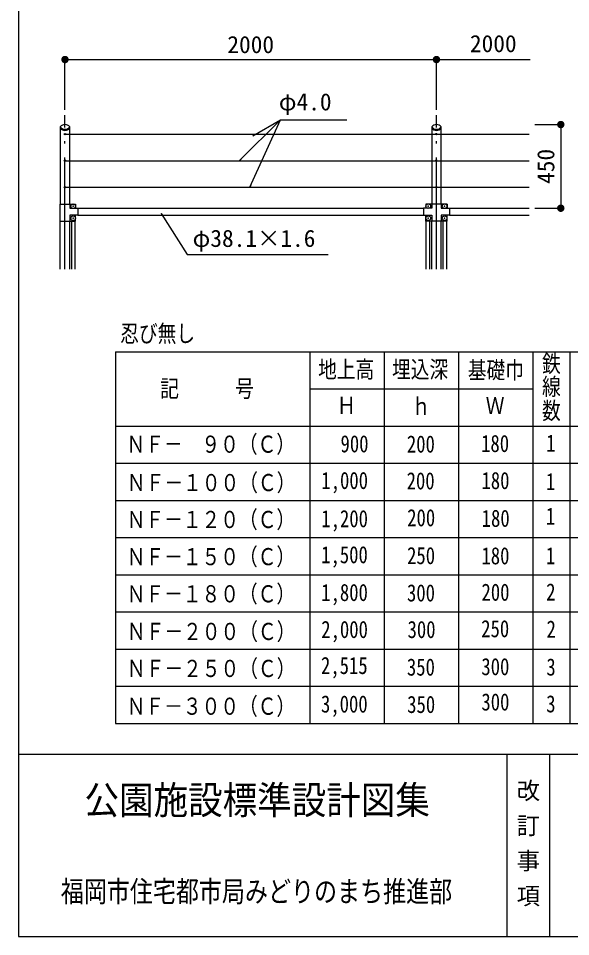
# Model space of a CAD drawing. Units: millimetres at full size, sheet at 1:50. Extents: x 193 to 13884, y 4336 to 13669.
# Drawn here: x 193 to 3167, y 4336 to 9278 of the extents above; entities that cross this region are included whole.
import ezdxf
from ezdxf.enums import TextEntityAlignment as Align

# ---------------------------------------------------------------- set-up
doc = ezdxf.new("R2010")
doc.units = ezdxf.units.MM
doc.header["$LTSCALE"] = 50
doc.header["$PDMODE"] = 32
doc.header["$PDSIZE"] = 25
doc.linetypes.add('LONG_DASHED_DOTTED', pattern=[15.25, 12, -1.5, 0.25, -1.5])
for name, color, linetype, lineweight in [('0_2', 7, 'Continuous', 25), ('_0-0_', 7, 'Continuous', 25), ('ハッチ', 4, 'Continuous', 25), ('寸法', 3, 'Continuous', 25), ('本体', 7, 'Continuous', 25)]:
    doc.layers.add(name, color=color, linetype=linetype, lineweight=lineweight)
doc.styles.add('@ＭＳ ゴシック', font='')
doc.styles.add('ＭＳ ゴシック', font='')
doc.styles.get('@ＭＳ ゴシック').set_extended_font_data('@MS Gothic')
doc.styles.get('ＭＳ ゴシック').set_extended_font_data('MS Gothic')

# ---------------------------------------------------------------- blocks, each defined once
blk = doc.blocks.new('filled_dot')
at = {"color": 0, "linetype": 'Continuous', "lineweight": -2, "const_width": 1.25}
blk.add_lwpolyline([(-0.625, 0, 1), (0.625, 0, 1)], format="xyb", close=True, dxfattribs=at)

msp = doc.modelspace()

# ---------------------------------------------------------------- hatches: boundary and pattern name
at = {"layer": '寸法'}
for points in [[(1455.72, 8646.72), (1463.64, 8653.03), (1465.2, 8650.27)], [(1384.62, 8513.33), (1390.62, 8521.49), (1392.85, 8519.23)], [(1440.74, 8369.62), (1443.44, 8379.38), (1446.32, 8378.06)], [(962.93, 8227.55), (969.61, 8219.95), (966.94, 8218.25)]]:
    msp.add_hatch(color=256, dxfattribs=at).paths.add_polyline_path(points)

# ---------------------------------------------------------------- linework, layer by layer
at = {"layer": '0_2'}
for p, q in [((419.21, 8277.74), (501.61, 8277.74)), ((419.21, 8187.74), (419.21, 8277.74)), ((470.01, 8277.74), (470.01, 8256.79)), ((470.01, 8256.79), (514.61, 8256.79)), ((501.61, 8277.74), (501.61, 8256.79)), ((514.61, 8256.79), (514.61, 8218.69)), ((2419.21, 8256.79), (2374.61, 8256.79)), ((2374.61, 8256.79), (2374.61, 8218.69)), ((2501.61, 8277.74), (2387.61, 8277.74)), ((2387.61, 8277.74), (2387.61, 8256.79)), ((2419.21, 8277.74), (2419.21, 8256.79)), ((2470.01, 8277.74), (2470.01, 8256.79)), ((2470.01, 8256.79), (2514.61, 8256.79)), ((2501.61, 8277.74), (2501.61, 8256.79)), ((2514.61, 8256.79), (2514.61, 8218.69)), ((470.01, 8218.69), (470.01, 8187.74)), ((514.61, 8218.69), (470.01, 8218.69)), ((501.61, 8187.74), (501.61, 8218.69)), ((2374.61, 8218.69), (2419.21, 8218.69)), ((2387.61, 8187.74), (2387.61, 8218.69)), ((2419.21, 8218.69), (2419.21, 8187.74)), ((2470.01, 8218.69), (2470.01, 8187.74)), ((2514.61, 8218.69), (2470.01, 8218.69)), ((2501.61, 8187.74), (2501.61, 8218.69)), ((419.21, 8187.74), (501.61, 8187.74)), ((2501.61, 8187.74), (2387.61, 8187.74))]:
    msp.add_line(p, q, dxfattribs=at)
for centre in [(444.61, 8655.41), (2444.61, 8655.41), (444.61, 8512.51), (2444.61, 8512.51), (444.61, 8369.62), (2444.61, 8369.62)]:
    msp.add_circle(centre, 4, dxfattribs=at)
for centre, start, end in [((444.61, 8675.04), 36.8699, 143.1301), ((2444.61, 8675.04), 36.8699, 143.1301), ((444.61, 8713.14), 216.8699, 323.1301), ((444.61, 8707.14), 216.8699, 323.1301), ((2444.61, 8713.14), 216.8699, 323.1301), ((2444.61, 8707.14), 216.8699, 323.1301)]:
    msp.add_arc(centre, 31.75, start, end, dxfattribs=at)
for p in [(488.61, 8267.74), (2400.61, 8267.74), (2488.61, 8267.74), (488.61, 8202.74), (2400.61, 8202.74), (2488.61, 8202.74)]:
    msp.add_point(p, dxfattribs=at)
at = {"layer": '_0-0_', "color": 6}
msp.add_line((193.49, 5318.98), (13884.12, 5318.98), dxfattribs=at)
at = {"layer": '_0-0_'}
for p, q in [((2823.77, 5318.98), (2823.77, 4336.09)), ((3053.59, 5318.98), (3053.59, 4336.09))]:
    msp.add_line(p, q, dxfattribs=at)
at = {"layer": '_0-0_', "color": 6}
msp.add_lwpolyline([(13884.12, 13395.16), (193.49, 13395.16), (193.49, 4336.09), (13884.12, 4336.09)], close=True, dxfattribs=at)
at = {"layer": 'ハッチ', "linetype": 'LONG_DASHED_DOTTED'}
for p, q in [((444.61, 7929.25), (444.61, 8756.79)), ((2444.61, 7929.25), (2444.61, 8756.79))]:
    msp.add_line(p, q, dxfattribs=at)
at = {"layer": '寸法'}
for p, q in [((444.61, 9056.79), (2444.61, 9056.79)), ((444.61, 8786.79), (444.61, 9056.79)), ((2444.61, 8786.79), (2444.61, 9056.79)), ((2974.61, 8706.79), (3114.2, 8706.79)), ((3114.2, 8706.79), (3114.2, 8256.79)), ((2974.61, 8256.79), (3114.2, 8256.79)), ((715.7, 7483.65), (4732.83, 7483.65)), ((715.7, 7483.65), (715.7, 5483.67)), ((1762.92, 7483.65), (1762.92, 5483.67)), ((2162.92, 7483.65), (2162.92, 5483.67)), ((2562.91, 7483.65), (2562.91, 5483.67)), ((2962.91, 7483.65), (2962.91, 5483.67)), ((3162.91, 7483.65), (3162.91, 5483.67)), ((1763.67, 7283.65), (2962.91, 7283.65)), ((715.7, 7083.65), (4732.83, 7083.65)), ((715.7, 6883.65), (4732.83, 6883.65)), ((715.7, 6683.66), (4732.83, 6683.66)), ((715.7, 6483.66), (4732.83, 6483.66)), ((715.7, 6283.66), (4732.83, 6283.66)), ((715.7, 6083.66), (4732.83, 6083.66)), ((715.7, 5883.66), (4732.83, 5883.66)), ((715.7, 5683.67), (4732.83, 5683.67)), ((715.7, 5483.67), (4732.83, 5483.67))]:
    msp.add_line(p, q, dxfattribs=at)
at = {"layer": '寸法', "color": 1}
msp.add_line((2444.61, 9056.79), (2948.84, 9056.79), dxfattribs=at)
at = {"layer": '寸法'}
for points in [[(1384.62, 8513.33), (1605.39, 8731.49), (1962.99, 8731.49)], [(1440.74, 8369.62), (1605.39, 8731.49), (1962.99, 8731.49)], [(1455.72, 8646.72), (1605.39, 8731.49), (1962.99, 8731.49)], [(962.93, 8227.55), (1102.83, 8006.72), (1861.76, 8006.72)]]:
    msp.add_lwpolyline(points, dxfattribs=at)
at = {"layer": '寸法', "lineweight": 13}
for points in [[(1455.72, 8646.72), (1463.64, 8653.03), (1465.2, 8650.27)], [(1384.62, 8513.33), (1390.62, 8521.49), (1392.85, 8519.23)], [(1440.74, 8369.62), (1443.44, 8379.38), (1446.32, 8378.06)], [(962.93, 8227.55), (969.61, 8219.95), (966.94, 8218.25)]]:
    msp.add_lwpolyline(points, close=True, dxfattribs=at)
at = {"layer": '本体'}
for p, q in [((419.21, 8694.09), (419.21, 8277.74)), ((444.61, 8655.41), (2944.61, 8655.41)), ((470.01, 8277.74), (470.01, 8694.09)), ((2419.21, 8694.09), (2419.21, 8277.74)), ((2470.01, 8277.74), (2470.01, 8694.09)), ((444.61, 8512.51), (2944.61, 8512.51)), ((444.61, 8369.62), (2944.61, 8369.62)), ((514.61, 8256.79), (2374.61, 8256.79)), ((2514.61, 8256.79), (2944.61, 8256.79)), ((514.61, 8218.69), (2374.61, 8218.69)), ((2514.61, 8218.69), (2944.61, 8218.69)), ((419.21, 7929.25), (419.21, 8187.74)), ((470.01, 7929.25), (470.01, 8187.74)), ((481.01, 7929.25), (481.01, 8187.74)), ((500.01, 7929.25), (500.01, 8187.74)), ((2389.21, 7929.25), (2389.21, 8187.79)), ((2408.21, 7929.25), (2408.21, 8187.79)), ((2419.21, 7929.25), (2419.21, 8187.74)), ((2470.01, 7929.25), (2470.01, 8187.74)), ((2481.01, 7929.25), (2481.01, 8187.74)), ((2500.01, 7929.25), (2500.01, 8187.74))]:
    msp.add_line(p, q, dxfattribs=at)

# ---------------------------------------------------------------- block references
at = {"layer": '寸法', "xscale": 16, "yscale": 16}
msp.add_blockref('filled_dot', (444.61, 9056.79), dxfattribs=at)
for p, rotation in [((2444.61, 9056.79), 180), ((3114.2, 8706.79), 270), ((3114.2, 8256.79), 90)]:
    msp.add_blockref('filled_dot', p, dxfattribs=dict(at, rotation=rotation))

# ---------------------------------------------------------------- texts
at = {"layer": '_0-0_', "style": 'ＭＳ ゴシック'}
for s, height, width, p in [('公園施設標準設計図集', 151.5, 0.9, (1479.48, 5071.21)), ('福岡市住宅都市局みどりのまち推進部', 113.6, 0.8, (1475.6, 4579.34))]:
    msp.add_text(s, height=height, dxfattribs=dict(at, width=width)).set_placement(p, align=Align.MIDDLE_CENTER)
at = {"layer": '_0-0_', "style": '@ＭＳ ゴシック'}
msp.add_text('改 訂 事 項', height=92.38, rotation=270, dxfattribs=at).set_placement((2937.68, 4840.18), align=Align.MIDDLE_CENTER)
at = {"layer": '寸法', "style": 'ＭＳ ゴシック'}
msp.add_text('2000', height=92.38, dxfattribs=at).set_placement((1444.61, 9063.79), align=Align.BOTTOM_CENTER)
for s, p in [('2000', (2624.97, 9068.79)), ('φ4.0', (1595.89, 8755.23)), ('φ38.1×1.6', (1131.67, 8020.72))]:
    msp.add_text(s, height=92.38, dxfattribs=at).set_placement(p, align=Align.BOTTOM_LEFT)
msp.add_text('450', height=92.38, rotation=90, dxfattribs=at).set_placement((3107.2, 8481.79), align=Align.BOTTOM_CENTER)
at = {"layer": '寸法', "style": 'ＭＳ ゴシック', "width": 0.8}
for s, p in [('忍び無し', (943.43, 7582.43)), ('ＮＦ－\u3000９０（Ｃ）', (1229.54, 6986.75)), ('ＮＦ－１００（Ｃ）', (1231.63, 6780)), ('ＮＦ－１２０（Ｃ）', (1230.33, 6581.31)), ('ＮＦ－１５０（Ｃ）', (1230.33, 6381.32)), ('ＮＦ－１８０（Ｃ）', (1230.33, 6181.32)), ('ＮＦ－２００（Ｃ）', (1231.64, 5978.7)), ('ＮＦ－２５０（Ｃ）', (1231.62, 5779.59)), ('ＮＦ－３００（Ｃ）', (1230.53, 5576.33))]:
    msp.add_text(s, height=92.37, dxfattribs=at).set_placement(p, align=Align.MIDDLE_CENTER)
for s, p in [('鉄', (3013.01, 7345.89)), ('地上高', (1807.21, 7315.6)), ('埋込深', (2205.44, 7315.27)), ('基礎巾', (2613.59, 7311.77)), ('記\u3000\u3000\u3000号', (957.35, 7212.01)), ('線', (3013.01, 7222.63)), ('Ｈ', (1909.41, 7121.74)), ('ｈ', (2311.5, 7116.83)), ('Ｗ', (2710.07, 7120.57)), ('数', (3013.28, 7092.96)), ('900', (1928.1, 6914.95)), ('200', (2285.38, 6913.62)), ('180', (2685.07, 6916.67)), ('1', (3035.29, 6918.44)), ('1,000', (1824.87, 6717.68)), ('200', (2284.1, 6715.54)), ('180', (2687.11, 6717.13)), ('1', (3034.39, 6711.48)), ('1,200', (1824.63, 6512.02)), ('200', (2287.07, 6517.02)), ('180', (2688.21, 6513.99)), ('1', (3034.2, 6525.49)), ('1,500', (1823.87, 6318.04)), ('250', (2286.44, 6313.19)), ('180', (2686.94, 6312.26)), ('1', (3034.3, 6312.56)), ('1,800', (1824.14, 6114.76)), ('300', (2286.01, 6112.57)), ('200', (2687.11, 6116.2)), ('2', (3035.48, 6117.44)), ('2,000', (1824.36, 5915.69)), ('300', (2288.98, 5915.54)), ('250', (2685.54, 5919.81)), ('2', (3037.38, 5917.53)), ('2,515', (1822.94, 5721.76)), ('350', (2285.59, 5713.19)), ('300', (2686.47, 5715.56)), ('3', (3036.57, 5713.47)), ('300', (2686.64, 5525.49)), ('3,000', (1822.94, 5514.54)), ('350', (2287.07, 5512.14)), ('3', (3035.67, 5515.36))]:
    msp.add_text(s, height=92.37, dxfattribs=at).set_placement(p, align=Align.BOTTOM_LEFT)

doc.saveas('drawing.dxf')
